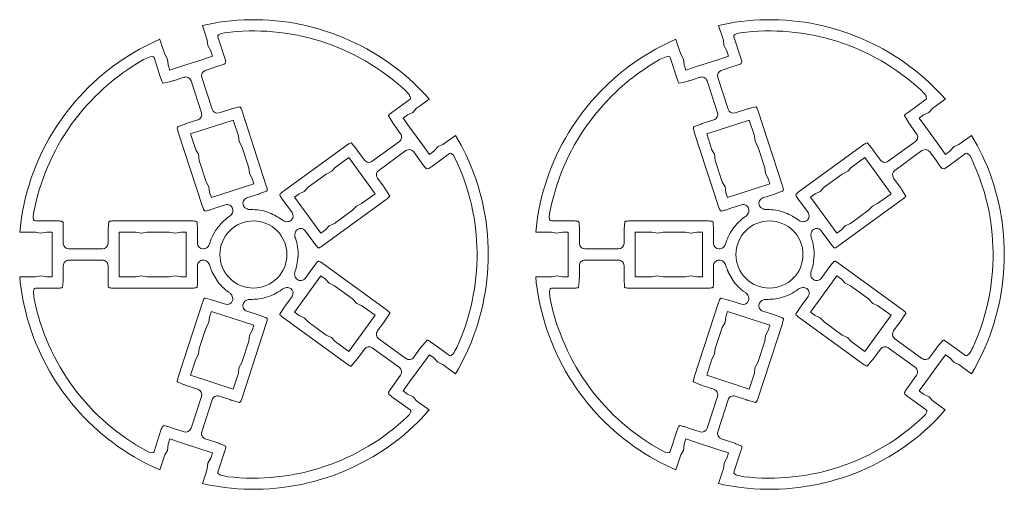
# Model space of a CAD drawing. Header units: millimetres. Extents: x 111 to 659, y 345 to 953.
# Drawn here: x 111.2 to 198.9, y 391.1 to 433 of the extents above; entities that cross this region are included whole.
import ezdxf

# ---------------------------------------------------------------- set-up
doc = ezdxf.new("R2010")
doc.units = ezdxf.units.MM
doc.header["$MEASUREMENT"] = 0
doc.layers.get('0').update_dxf_attribs({"linetype": 'CONTINUOUS', "lineweight": 0})

msp = doc.modelspace()

# ---------------------------------------------------------------- linework, layer by layer
for p, q in [((128.516, 432.712), (127.464, 432.499)), ((128.923, 432.781), (128.516, 432.712)), ((128.516, 432.712), (128.923, 432.781)), ((128.923, 432.781), (128.516, 432.712)), ((129.443, 432.856), (128.923, 432.781)), ((174.516, 432.712), (173.464, 432.499)), ((174.923, 432.781), (174.516, 432.712)), ((174.516, 432.712), (174.923, 432.781)), ((174.923, 432.781), (174.516, 432.712)), ((175.443, 432.856), (174.923, 432.781)), ((127.464, 432.499), (127.893, 431.179)), ((129.116, 431.786), (129.417, 431.842)), ((173.464, 432.499), (173.893, 431.179)), ((175.116, 431.786), (175.417, 431.842)), ((123.211, 431.074), (121.856, 430.388)), ((123.667, 431.273), (123.211, 431.074)), ((123.963, 430.363), (123.67, 431.264)), ((127.893, 431.179), (127.938, 430.722)), ((129.458, 429.591), (128.842, 431.487)), ((128.886, 431.669), (129.125, 431.788)), ((169.211, 431.074), (167.856, 430.388)), ((169.667, 431.273), (169.211, 431.074)), ((169.963, 430.363), (169.67, 431.264)), ((173.893, 431.179), (173.938, 430.722)), ((175.458, 429.591), (174.842, 431.487)), ((174.886, 431.669), (175.125, 431.788)), ((124.099, 429.946), (123.963, 430.363)), ((127.938, 430.722), (128.201, 430.231)), ((128.201, 430.231), (128.355, 429.757)), ((170.099, 429.946), (169.963, 430.363)), ((173.938, 430.722), (174.201, 430.231)), ((174.201, 430.231), (174.355, 429.757)), ((123.042, 429.721), (122.804, 429.711)), ((123.15, 429.638), (123.766, 427.742)), ((124.347, 429.502), (124.099, 429.946)), ((124.407, 428.998), (124.347, 429.502)), ((127.406, 429.448), (125.51, 428.832)), ((128.355, 429.757), (127.406, 429.448)), ((129.546, 429.238), (129.475, 429.1)), ((169.042, 429.721), (168.804, 429.711)), ((169.15, 429.638), (169.766, 427.742)), ((170.347, 429.502), (170.099, 429.946)), ((170.407, 428.998), (170.347, 429.502)), ((173.406, 429.448), (171.51, 428.832)), ((174.355, 429.757), (173.406, 429.448)), ((175.546, 429.238), (175.475, 429.1)), ((124.561, 428.524), (124.407, 428.998)), ((125.51, 428.832), (124.561, 428.524)), ((127.714, 428.5), (128.661, 428.808)), ((128.661, 428.808), (129.136, 428.963)), ((170.561, 428.524), (170.407, 428.998)), ((171.51, 428.832), (170.561, 428.524)), ((173.714, 428.5), (174.661, 428.808)), ((174.661, 428.808), (175.136, 428.963)), ((123.96, 427.346), (124.517, 427.489)), ((124.87, 427.576), (125.818, 427.884)), ((126.446, 427.564), (127.37, 424.72)), ((128.318, 425.029), (127.394, 427.872)), ((169.96, 427.346), (170.517, 427.489)), ((170.87, 427.576), (171.818, 427.884)), ((172.446, 427.564), (173.37, 424.72)), ((174.318, 425.029), (173.394, 427.872)), ((147.353, 426.309), (146.281, 427.386)), ((193.353, 426.309), (192.281, 427.386)), ((145.968, 425.922), (144.355, 424.751)), ((146.013, 426.051), (145.93, 426.274)), ((146.908, 425.373), (147.674, 425.93)), ((147.683, 425.936), (147.353, 426.309)), ((191.968, 425.922), (190.355, 424.751)), ((192.013, 426.051), (191.93, 426.274)), ((192.908, 425.373), (193.674, 425.93)), ((193.683, 425.936), (193.353, 426.309)), ((129.893, 425.016), (128.946, 424.708)), ((130.804, 425.247), (130.163, 425.088)), ((133.155, 418.216), (130.999, 424.852)), ((146.209, 424.742), (146.554, 425.116)), ((146.554, 425.116), (146.908, 425.373)), ((175.893, 425.016), (174.946, 424.708)), ((176.804, 425.247), (176.163, 425.088)), ((179.155, 418.216), (176.999, 424.852)), ((192.209, 424.742), (192.554, 425.116)), ((192.554, 425.116), (192.908, 425.373)), ((127.05, 424.092), (126.102, 423.784)), ((126.409, 422.836), (130.203, 424.069)), ((130.203, 424.069), (130.665, 422.647)), ((144.039, 424.444), (144.346, 423.959)), ((145.344, 424.237), (145.747, 424.53)), ((145.931, 423.429), (145.344, 424.237)), ((145.747, 424.53), (146.209, 424.742)), ((173.05, 424.092), (172.102, 423.784)), ((172.409, 422.836), (176.203, 424.069)), ((176.203, 424.069), (176.665, 422.647)), ((190.039, 424.444), (190.346, 423.959)), ((191.344, 424.237), (191.747, 424.53)), ((191.931, 423.429), (191.344, 424.237)), ((191.747, 424.53), (192.209, 424.742)), ((125.231, 423.436), (125.219, 423.355)), ((125.289, 423.493), (125.912, 423.714)), ((129.727, 423.915), (129.727, 423.915)), ((144.538, 423.65), (145.124, 422.843)), ((147.102, 421.817), (145.931, 423.429)), ((171.231, 423.436), (171.219, 423.355)), ((171.289, 423.493), (171.912, 423.714)), ((175.727, 423.915), (175.727, 423.915)), ((190.538, 423.65), (191.124, 422.843)), ((193.102, 421.817), (191.931, 423.429)), ((125.307, 423.002), (127.463, 416.366)), ((126.871, 421.414), (126.409, 422.836)), ((130.665, 422.647), (130.725, 422.143)), ((150.021, 422.704), (148.898, 421.888)), ((150.55, 421.769), (150.021, 422.704)), ((171.307, 423.002), (173.463, 416.366)), ((172.871, 421.414), (172.409, 422.836)), ((176.665, 422.647), (176.725, 422.143)), ((196.021, 422.704), (194.898, 421.888)), ((196.55, 421.769), (196.021, 422.704)), ((127.104, 421.018), (126.871, 421.414)), ((130.725, 422.143), (130.973, 421.699)), ((130.973, 421.699), (131.589, 419.803)), ((140.323, 421.821), (134.678, 417.72)), ((140.712, 422.027), (140.632, 422.014)), ((140.785, 421.989), (141.187, 421.466)), ((141.899, 420.5), (141.313, 421.306)), ((145.014, 422.147), (142.595, 420.39)), ((143.181, 419.583), (145.6, 421.341)), ((147.689, 421.009), (147.102, 421.817)), ((148.092, 421.302), (147.689, 421.009)), ((148.478, 421.704), (148.092, 421.302)), ((148.898, 421.888), (148.478, 421.704)), ((150.741, 421.404), (150.55, 421.769)), ((150.55, 421.769), (150.741, 421.404)), ((150.741, 421.404), (150.55, 421.769)), ((150.973, 420.932), (150.741, 421.404)), ((173.104, 421.018), (172.871, 421.414)), ((176.725, 422.143), (176.973, 421.699)), ((176.973, 421.699), (177.589, 419.803)), ((186.323, 421.821), (180.678, 417.72)), ((186.712, 422.027), (186.632, 422.014)), ((186.785, 421.989), (187.187, 421.466)), ((187.899, 420.5), (187.313, 421.306)), ((191.014, 422.147), (188.595, 420.39)), ((189.181, 419.583), (191.6, 421.341)), ((193.689, 421.009), (193.102, 421.817)), ((194.092, 421.302), (193.689, 421.009)), ((194.478, 421.704), (194.092, 421.302)), ((194.898, 421.888), (194.478, 421.704)), ((196.741, 421.404), (196.55, 421.769)), ((196.55, 421.769), (196.741, 421.404)), ((196.741, 421.404), (196.55, 421.769)), ((196.973, 420.932), (196.741, 421.404)), ((127.179, 420.466), (127.104, 421.018)), ((127.795, 418.57), (127.179, 420.466)), ((139.296, 419.843), (140.506, 420.722)), ((140.506, 420.722), (142.851, 417.494)), ((146.296, 421.231), (146.881, 420.425)), ((146.881, 420.425), (147.175, 420.021)), ((147.873, 419.909), (149.485, 421.08)), ((149.672, 421.095), (149.859, 420.905)), ((149.854, 420.913), (150, 420.643)), ((173.179, 420.466), (173.104, 421.018)), ((173.795, 418.57), (173.179, 420.466)), ((185.296, 419.843), (186.506, 420.722)), ((186.506, 420.722), (188.851, 417.494)), ((192.296, 421.231), (192.881, 420.425)), ((192.881, 420.425), (193.175, 420.021)), ((193.873, 419.909), (195.485, 421.08)), ((195.672, 421.095), (195.859, 420.905)), ((195.854, 420.913), (196, 420.643)), ((131.589, 419.803), (131.649, 419.299)), ((138.992, 419.499), (139.296, 419.843)), ((147.564, 419.716), (147.411, 419.741)), ((177.589, 419.803), (177.649, 419.299)), ((184.992, 419.499), (185.296, 419.843)), ((193.564, 419.716), (193.411, 419.741)), ((131.649, 419.299), (131.897, 418.855)), ((131.897, 418.855), (132.051, 418.381)), ((136.877, 418.085), (138.49, 419.257)), ((138.49, 419.257), (138.992, 419.499)), ((143.656, 418.082), (143.07, 418.887)), ((177.649, 419.299), (177.897, 418.855)), ((177.897, 418.855), (178.051, 418.381)), ((182.877, 418.085), (184.49, 419.257)), ((184.49, 419.257), (184.992, 419.499)), ((189.656, 418.082), (189.07, 418.887)), ((128.043, 418.127), (127.795, 418.57)), ((128.103, 417.622), (128.043, 418.127)), ((132.051, 418.381), (128.257, 417.149)), ((133.242, 417.863), (133.23, 417.782)), ((136.532, 417.712), (136.877, 418.085)), ((142.557, 417.899), (142.557, 417.899)), ((144.157, 417.286), (143.807, 417.847)), ((174.043, 418.127), (173.795, 418.57)), ((174.103, 417.622), (174.043, 418.127)), ((178.051, 418.381), (174.257, 417.149)), ((179.242, 417.863), (179.23, 417.782)), ((182.532, 417.712), (182.877, 418.085)), ((188.557, 417.899), (188.557, 417.899)), ((190.157, 417.286), (189.807, 417.847)), ((128.257, 417.149), (128.103, 417.622)), ((131.41, 417.125), (132.357, 417.433)), ((133.171, 417.724), (132.561, 417.508)), ((134.862, 416.62), (134.568, 417.024)), ((135.668, 417.207), (136.071, 417.499)), ((138.012, 413.979), (135.668, 417.207)), ((136.071, 417.499), (136.532, 417.712)), ((138.196, 412.878), (143.841, 416.979)), ((142.851, 417.494), (141.641, 416.615)), ((174.257, 417.149), (174.103, 417.622)), ((177.41, 417.125), (178.357, 417.433)), ((179.171, 417.724), (178.561, 417.508)), ((180.862, 416.62), (180.568, 417.024)), ((181.668, 417.207), (182.071, 417.499)), ((184.012, 413.979), (181.668, 417.207)), ((182.071, 417.499), (182.532, 417.712)), ((184.196, 412.878), (189.841, 416.979)), ((188.851, 417.494), (187.641, 416.615)), ((111.45, 416.064), (111.36, 415.547)), ((128.566, 416.201), (128.09, 416.046)), ((128.566, 416.201), (129.514, 416.509)), ((134.862, 416.62), (135.448, 415.813)), ((140.835, 416.03), (139.222, 414.858)), ((141.18, 416.402), (140.835, 416.03)), ((141.641, 416.615), (141.18, 416.402)), ((157.45, 416.064), (157.36, 415.547)), ((174.566, 416.201), (174.09, 416.046)), ((174.566, 416.201), (175.514, 416.509)), ((180.862, 416.62), (181.448, 415.813)), ((186.835, 416.03), (185.222, 414.858)), ((187.18, 416.402), (186.835, 416.03)), ((187.641, 416.615), (187.18, 416.402)), ((111.36, 415.547), (111.3, 415.139)), ((111.3, 415.139), (111.36, 415.547)), ((111.36, 415.547), (111.3, 415.139)), ((112.366, 415.423), (112.406, 415.727)), ((112.406, 415.168), (112.367, 415.432)), ((133.415, 415.796), (133.412, 415.805)), ((133.418, 415.792), (133.412, 415.8)), ((157.36, 415.547), (157.3, 415.139)), ((157.3, 415.139), (157.36, 415.547)), ((157.36, 415.547), (157.3, 415.139)), ((158.366, 415.423), (158.406, 415.727)), ((158.406, 415.168), (158.367, 415.432)), ((179.415, 415.796), (179.412, 415.805)), ((179.418, 415.792), (179.412, 415.8)), ((111.3, 415.139), (111.178, 414.072)), ((114.559, 415.07), (112.566, 415.07)), ((114.922, 415.045), (115.032, 414.935)), ((115.058, 414.07), (115.058, 414.57)), ((119.107, 415.008), (119.06, 414.348)), ((126.52, 415.07), (119.543, 415.07)), ((126.883, 415.045), (126.956, 415.008)), ((126.993, 414.935), (127.009, 414.287)), ((128.902, 414.57), (128.892, 414.57)), ((128.907, 414.572), (128.897, 414.569)), ((132.002, 415.068), (132.002, 415.068)), ((138.416, 414.272), (138.012, 413.979)), ((138.761, 414.645), (138.416, 414.272)), ((139.222, 414.858), (138.761, 414.645)), ((157.3, 415.139), (157.178, 414.072)), ((160.559, 415.07), (158.566, 415.07)), ((160.922, 415.045), (161.032, 414.935)), ((161.058, 414.07), (161.058, 414.57)), ((165.107, 415.008), (165.06, 414.348)), ((172.52, 415.07), (165.543, 415.07)), ((172.883, 415.045), (172.956, 415.008)), ((172.993, 414.935), (173.009, 414.287)), ((174.902, 414.57), (174.892, 414.57)), ((174.907, 414.572), (174.897, 414.569)), ((178.002, 415.068), (178.002, 415.068)), ((184.416, 414.272), (184.012, 413.979)), ((184.761, 414.645), (184.416, 414.272)), ((185.222, 414.858), (184.761, 414.645)), ((111.178, 414.072), (112.566, 414.072)), ((112.566, 414.072), (113.014, 413.973)), ((113.014, 413.973), (113.563, 414.072)), ((113.563, 414.072), (114.061, 414.072)), ((114.061, 414.072), (114.061, 413.074)), ((115.058, 413.074), (115.058, 414.07)), ((119.045, 414.07), (119.045, 413.074)), ((120.041, 414.072), (121.537, 414.072)), ((120.041, 410.082), (120.041, 414.072)), ((120.041, 413.572), (120.041, 413.572)), ((121.537, 414.072), (122.035, 413.973)), ((122.035, 413.973), (122.533, 414.072)), ((122.533, 414.072), (124.527, 414.072)), ((124.527, 414.072), (125.025, 413.973)), ((125.025, 413.973), (125.524, 414.072)), ((125.524, 414.072), (126.022, 414.072)), ((126.022, 414.072), (126.022, 410.082)), ((127.019, 413.074), (127.019, 414.07)), ((136.619, 414.2), (137.205, 413.395)), ((157.178, 414.072), (158.566, 414.072)), ((158.566, 414.072), (159.014, 413.973)), ((159.014, 413.973), (159.563, 414.072)), ((159.563, 414.072), (160.061, 414.072)), ((160.061, 414.072), (160.061, 413.074)), ((161.058, 413.074), (161.058, 414.07)), ((165.045, 414.07), (165.045, 413.074)), ((166.041, 414.072), (167.537, 414.072)), ((166.041, 410.082), (166.041, 414.072)), ((166.041, 413.572), (166.041, 413.572)), ((167.537, 414.072), (168.035, 413.973)), ((168.035, 413.973), (168.533, 414.072)), ((168.533, 414.072), (170.527, 414.072)), ((170.527, 414.072), (171.025, 413.973)), ((171.025, 413.973), (171.524, 414.072)), ((171.524, 414.072), (172.022, 414.072)), ((172.022, 414.072), (172.022, 410.082)), ((173.019, 413.074), (173.019, 414.07)), ((182.619, 414.2), (183.205, 413.395)), ((114.061, 413.074), (114.061, 411.081)), ((118.546, 412.576), (115.556, 412.576)), ((137.734, 412.71), (137.34, 413.224)), ((137.887, 412.686), (137.807, 412.672)), ((160.061, 413.074), (160.061, 411.081)), ((164.546, 412.576), (161.556, 412.576)), ((183.734, 412.71), (183.34, 413.224)), ((183.887, 412.686), (183.807, 412.672)), ((135.972, 411.879), (135.978, 411.887)), ((135.975, 411.883), (135.983, 411.888)), ((181.972, 411.879), (181.978, 411.887)), ((181.975, 411.883), (181.983, 411.888)), ((114.061, 411.081), (114.061, 410.082)), ((115.058, 410.084), (115.058, 411.081)), ((115.556, 411.579), (118.546, 411.579)), ((119.045, 411.081), (119.045, 410.084)), ((127.019, 410.084), (127.019, 411.081)), ((137.206, 410.761), (136.62, 409.955)), ((137.206, 410.761), (137.499, 411.166)), ((143.84, 407.175), (138.196, 411.276)), ((160.061, 411.081), (160.061, 410.082)), ((161.058, 410.084), (161.058, 411.081)), ((161.556, 411.579), (164.546, 411.579)), ((165.045, 411.081), (165.045, 410.084)), ((173.019, 410.084), (173.019, 411.081)), ((183.206, 410.761), (182.62, 409.955)), ((183.206, 410.761), (183.499, 411.166)), ((189.84, 407.175), (184.196, 411.276)), ((111.17, 410.082), (111.218, 409.587)), ((112.127, 410.082), (111.18, 410.082)), ((112.566, 410.082), (112.127, 410.082)), ((113.064, 410.182), (112.566, 410.082)), ((113.563, 410.082), (113.064, 410.182)), ((114.061, 410.082), (113.563, 410.082)), ((119.071, 409.221), (119.053, 409.881)), ((121.537, 410.082), (120.041, 410.082)), ((121.985, 410.182), (121.537, 410.082)), ((122.533, 410.082), (121.985, 410.182)), ((124.527, 410.082), (122.533, 410.082)), ((125.025, 410.182), (124.527, 410.082)), ((125.524, 410.082), (125.025, 410.182)), ((126.022, 410.082), (125.524, 410.082)), ((127.019, 410.084), (127.019, 409.584)), ((128.673, 409.9), (128.67, 409.89)), ((128.673, 409.905), (128.673, 409.895)), ((135.668, 406.949), (138.013, 410.176)), ((138.013, 410.176), (138.416, 409.883)), ((138.416, 409.883), (138.761, 409.51)), ((157.17, 410.082), (157.218, 409.587)), ((158.127, 410.082), (157.18, 410.082)), ((158.566, 410.082), (158.127, 410.082)), ((159.064, 410.182), (158.566, 410.082)), ((159.563, 410.082), (159.064, 410.182)), ((160.061, 410.082), (159.563, 410.082)), ((165.071, 409.221), (165.053, 409.881)), ((167.537, 410.082), (166.041, 410.082)), ((167.985, 410.182), (167.537, 410.082)), ((168.533, 410.082), (167.985, 410.182)), ((170.527, 410.082), (168.533, 410.082)), ((171.025, 410.182), (170.527, 410.082)), ((171.524, 410.082), (171.025, 410.182)), ((172.022, 410.082), (171.524, 410.082)), ((173.019, 410.084), (173.019, 409.584)), ((174.673, 409.9), (174.67, 409.89)), ((174.673, 409.905), (174.673, 409.895)), ((181.668, 406.949), (184.013, 410.176)), ((184.013, 410.176), (184.416, 409.883)), ((184.416, 409.883), (184.761, 409.51)), ((111.218, 409.587), (111.452, 408.086)), ((112.454, 409.008), (112.389, 408.779)), ((112.566, 409.086), (114.559, 409.086)), ((114.995, 409.148), (115.032, 409.721)), ((119.107, 409.148), (119.18, 409.111)), ((119.543, 409.086), (126.52, 409.086)), ((138.761, 409.51), (139.222, 409.298)), ((139.222, 409.298), (140.835, 408.126)), ((157.218, 409.587), (157.452, 408.086)), ((158.454, 409.008), (158.389, 408.779)), ((158.566, 409.086), (160.559, 409.086)), ((160.995, 409.148), (161.032, 409.721)), ((165.107, 409.148), (165.18, 409.111)), ((165.543, 409.086), (172.52, 409.086)), ((184.761, 409.51), (185.222, 409.298)), ((185.222, 409.298), (186.835, 408.126)), ((127.598, 408.126), (127.656, 408.184)), ((127.737, 408.196), (128.358, 408.012)), ((133.04, 408.24), (133.049, 408.237)), ((133.044, 408.239), (133.052, 408.233)), ((135.448, 408.342), (134.863, 407.536)), ((140.835, 408.126), (141.22, 407.723)), ((173.598, 408.126), (173.656, 408.184)), ((173.737, 408.196), (174.358, 408.012)), ((179.04, 408.24), (179.049, 408.237)), ((179.044, 408.239), (179.052, 408.233)), ((181.448, 408.342), (180.863, 407.536)), ((186.835, 408.126), (187.22, 407.723)), ((127.461, 407.789), (125.305, 401.153)), ((129.514, 407.646), (128.567, 407.954)), ((134.375, 406.822), (134.742, 407.355)), ((141.22, 407.723), (141.641, 407.54)), ((141.641, 407.54), (142.851, 406.661)), ((173.461, 407.789), (171.305, 401.153)), ((175.514, 407.646), (174.567, 407.954)), ((180.375, 406.822), (180.742, 407.355)), ((187.22, 407.723), (187.641, 407.54)), ((187.641, 407.54), (188.851, 406.661)), ((128.043, 406.028), (128.103, 406.532)), ((128.103, 406.532), (128.257, 407.006)), ((128.257, 407.006), (132.051, 405.773)), ((132.358, 406.722), (131.41, 407.03)), ((132.358, 406.722), (132.834, 406.567)), ((134.399, 406.668), (134.362, 406.741)), ((134.678, 406.434), (140.322, 402.333)), ((136.071, 406.656), (135.668, 406.949)), ((136.532, 406.443), (136.071, 406.656)), ((136.877, 406.07), (136.532, 406.443)), ((142.851, 406.661), (140.506, 403.434)), ((144.143, 406.788), (143.769, 406.243)), ((144.156, 406.868), (144.119, 406.941)), ((174.043, 406.028), (174.103, 406.532)), ((174.103, 406.532), (174.257, 407.006)), ((174.257, 407.006), (178.051, 405.773)), ((178.358, 406.722), (177.41, 407.03)), ((178.358, 406.722), (178.834, 406.567)), ((180.399, 406.668), (180.362, 406.741)), ((180.678, 406.434), (186.322, 402.333)), ((182.071, 406.656), (181.668, 406.949)), ((182.532, 406.443), (182.071, 406.656)), ((182.877, 406.07), (182.532, 406.443)), ((188.851, 406.661), (186.506, 403.434)), ((190.143, 406.788), (189.769, 406.243)), ((190.156, 406.868), (190.119, 406.941)), ((127.179, 403.688), (127.795, 405.584)), ((127.795, 405.584), (128.043, 406.028)), ((130.997, 399.304), (133.153, 405.939)), ((132.051, 405.773), (131.897, 405.3)), ((138.49, 404.898), (136.877, 406.07)), ((143.07, 405.268), (143.656, 406.074)), ((173.179, 403.688), (173.795, 405.584)), ((173.795, 405.584), (174.043, 406.028)), ((176.997, 399.304), (179.153, 405.939)), ((178.051, 405.773), (177.897, 405.3)), ((184.49, 404.898), (182.877, 406.07)), ((189.07, 405.268), (189.656, 406.074)), ((131.649, 404.856), (131.589, 404.352)), ((131.897, 405.3), (131.649, 404.856)), ((138.951, 404.685), (138.49, 404.898)), ((139.296, 404.313), (138.951, 404.685)), ((177.649, 404.856), (177.589, 404.352)), ((177.897, 405.3), (177.649, 404.856)), ((184.951, 404.685), (184.49, 404.898)), ((185.296, 404.313), (184.951, 404.685)), ((131.589, 404.352), (130.973, 402.456)), ((140.506, 403.434), (139.296, 404.313)), ((140.8, 403.838), (140.8, 403.838)), ((142.595, 403.765), (145.014, 402.007)), ((145.6, 402.814), (143.181, 404.572)), ((147.483, 404.451), (147.116, 404.009)), ((149.485, 403.074), (147.872, 404.245)), ((177.589, 404.352), (176.973, 402.456)), ((186.506, 403.434), (185.296, 404.313)), ((186.8, 403.838), (186.8, 403.838)), ((188.595, 403.765), (191.014, 402.007)), ((191.6, 402.814), (189.181, 404.572)), ((193.483, 404.451), (193.116, 404.009)), ((195.485, 403.074), (193.872, 404.245)), ((126.871, 402.741), (127.119, 403.184)), ((127.119, 403.184), (127.179, 403.688)), ((141.314, 402.85), (141.899, 403.655)), ((146.882, 403.731), (146.296, 402.924)), ((147.102, 402.338), (147.689, 403.146)), ((147.689, 403.146), (148.092, 402.853)), ((149.621, 403.07), (149.808, 403.218)), ((150.28, 401.876), (150.973, 403.228)), ((172.871, 402.741), (173.119, 403.184)), ((173.119, 403.184), (173.179, 403.688)), ((187.314, 402.85), (187.899, 403.655)), ((192.882, 403.731), (192.296, 402.924)), ((193.102, 402.338), (193.689, 403.146)), ((193.689, 403.146), (194.092, 402.853)), ((195.621, 403.07), (195.808, 403.218)), ((196.28, 401.876), (196.973, 403.228)), ((126.409, 401.318), (126.871, 402.741)), ((130.973, 402.456), (130.709, 401.965)), ((140.712, 402.127), (141.138, 402.633)), ((145.931, 400.726), (147.102, 402.338)), ((148.092, 402.853), (148.437, 402.48)), ((148.437, 402.48), (148.899, 402.267)), ((148.899, 402.267), (149.254, 402.009)), ((149.254, 402.009), (150.02, 401.453)), ((172.409, 401.318), (172.871, 402.741)), ((176.973, 402.456), (176.709, 401.965)), ((186.712, 402.127), (187.138, 402.633)), ((191.931, 400.726), (193.102, 402.338)), ((194.092, 402.853), (194.437, 402.48)), ((194.437, 402.48), (194.899, 402.267)), ((194.899, 402.267), (195.254, 402.009)), ((195.254, 402.009), (196.02, 401.453)), ((130.203, 400.086), (126.409, 401.318)), ((126.885, 401.164), (126.885, 401.164)), ((130.665, 401.508), (130.203, 400.086)), ((130.709, 401.965), (130.665, 401.508)), ((145.125, 401.312), (144.539, 400.506)), ((150.028, 401.447), (150.28, 401.876)), ((176.203, 400.086), (172.409, 401.318)), ((172.885, 401.164), (172.885, 401.164)), ((176.665, 401.508), (176.203, 400.086)), ((176.709, 401.965), (176.665, 401.508)), ((191.125, 401.312), (190.539, 400.506)), ((196.028, 401.447), (196.28, 401.876)), ((125.23, 400.719), (125.843, 400.471)), ((126.103, 400.37), (127.05, 400.062)), ((144.539, 400.506), (144.245, 400.101)), ((145.344, 399.918), (145.931, 400.726)), ((171.23, 400.719), (171.843, 400.471)), ((172.103, 400.37), (173.05, 400.062)), ((190.539, 400.506), (190.245, 400.101)), ((191.344, 399.918), (191.931, 400.726)), ((127.37, 399.434), (126.446, 396.591)), ((128.946, 399.446), (129.894, 399.138)), ((144.076, 399.638), (144.052, 399.791)), ((144.354, 399.403), (145.967, 398.232)), ((145.748, 399.626), (145.344, 399.918)), ((146.249, 399.383), (145.748, 399.626)), ((146.554, 399.04), (146.249, 399.383)), ((173.37, 399.434), (172.446, 396.591)), ((174.946, 399.446), (175.894, 399.138)), ((190.076, 399.638), (190.052, 399.791)), ((190.354, 399.403), (191.967, 398.232)), ((191.748, 399.626), (191.344, 399.918)), ((192.249, 399.383), (191.748, 399.626)), ((192.554, 399.04), (192.249, 399.383)), ((127.394, 396.283), (128.318, 399.126)), ((130.723, 398.896), (130.089, 399.083)), ((130.804, 398.908), (130.861, 398.966)), ((147.677, 398.224), (146.554, 399.04)), ((173.394, 396.283), (174.318, 399.126)), ((176.723, 398.896), (176.089, 399.083)), ((176.804, 398.908), (176.861, 398.966)), ((193.677, 398.224), (192.554, 399.04)), ((145.922, 397.829), (145.71, 397.607)), ((146.039, 398.059), (145.915, 397.822)), ((146.951, 397.433), (147.677, 398.224)), ((191.922, 397.829), (191.71, 397.607)), ((192.039, 398.059), (191.915, 397.822)), ((192.951, 397.433), (193.677, 398.224)), ((123.902, 396.751), (124.041, 396.821)), ((124.871, 396.578), (124.396, 396.733)), ((146.286, 396.772), (146.663, 397.138)), ((146.663, 397.138), (146.951, 397.433)), ((146.951, 397.433), (146.663, 397.138)), ((146.663, 397.138), (146.951, 397.433)), ((169.902, 396.751), (170.041, 396.821)), ((170.871, 396.578), (170.396, 396.733)), ((192.286, 396.772), (192.663, 397.138)), ((192.663, 397.138), (192.951, 397.433)), ((192.951, 397.433), (192.663, 397.138)), ((192.663, 397.138), (192.951, 397.433)), ((123.765, 396.413), (123.149, 394.518)), ((125.818, 396.27), (124.871, 396.578)), ((169.765, 396.413), (169.149, 394.518)), ((171.818, 396.27), (170.871, 396.578)), ((124.331, 394.605), (124.407, 395.157)), ((124.407, 395.157), (124.561, 395.631)), ((124.561, 395.631), (125.51, 395.323)), ((125.51, 395.323), (127.406, 394.707)), ((128.662, 395.346), (127.714, 395.654)), ((129.533, 394.998), (128.999, 395.21)), ((170.331, 394.605), (170.407, 395.157)), ((170.407, 395.157), (170.561, 395.631)), ((170.561, 395.631), (171.51, 395.323)), ((171.51, 395.323), (173.406, 394.707)), ((174.662, 395.346), (173.714, 395.654)), ((175.533, 394.998), (174.999, 395.21)), ((122.752, 394.436), (122.476, 394.569)), ((123.007, 394.396), (122.744, 394.44)), ((123.67, 392.889), (124.099, 394.209)), ((124.099, 394.209), (124.331, 394.605)), ((127.406, 394.707), (128.355, 394.398)), ((128.355, 394.398), (128.201, 393.924)), ((128.841, 392.668), (129.457, 394.564)), ((168.752, 394.436), (168.476, 394.569)), ((169.007, 394.396), (168.744, 394.44)), ((169.67, 392.889), (170.099, 394.209)), ((170.099, 394.209), (170.331, 394.605)), ((173.406, 394.707), (174.355, 394.398)), ((174.355, 394.398), (174.201, 393.924)), ((174.841, 392.668), (175.457, 394.564)), ((121.859, 393.763), (122.324, 393.517)), ((122.324, 393.517), (122.693, 393.335)), ((122.693, 393.335), (122.324, 393.517)), ((122.324, 393.517), (122.693, 393.335)), ((122.693, 393.335), (123.67, 392.889)), ((127.953, 393.481), (127.893, 392.976)), ((128.201, 393.924), (127.953, 393.481)), ((167.859, 393.763), (168.324, 393.517)), ((168.324, 393.517), (168.693, 393.335)), ((168.693, 393.335), (168.324, 393.517)), ((168.324, 393.517), (168.693, 393.335)), ((168.693, 393.335), (169.67, 392.889)), ((173.953, 393.481), (173.893, 392.976)), ((174.201, 393.924), (173.953, 393.481)), ((127.758, 392.559), (127.465, 391.658)), ((127.893, 392.976), (127.758, 392.559)), ((128.88, 392.537), (129.078, 392.405)), ((173.758, 392.559), (173.465, 391.658)), ((173.893, 392.976), (173.758, 392.559)), ((174.88, 392.537), (175.078, 392.405)), ((127.462, 391.649), (127.948, 391.541)), ((127.948, 391.541), (129.448, 391.3)), ((173.462, 391.649), (173.948, 391.541)), ((173.948, 391.541), (175.448, 391.3))]:
    msp.add_line(p, q)
for centre, radius, start, end in [((132.018, 412.229), 20.787, 72.00265, 97.11773), ((178.018, 412.229), 20.787, 72.00265, 97.11773), ((132.022, 412.189), 19.825, 72.4499, 97.55026), ((131.936, 411.976), 21.053, 47.04945, 72.00261), ((178.022, 412.189), 19.825, 72.4499, 97.55026), ((177.936, 411.976), 21.053, 47.04945, 72.00261), ((129.013, 431.543), 0.179, 135.0923, 197.99991), ((131.955, 411.977), 20.047, 47.491, 72.44983), ((175.013, 431.543), 0.179, 135.0923, 197.99991), ((177.955, 411.977), 20.047, 47.491, 72.44983), ((132.078, 411.983), 21.053, 119.04945, 144.00261), ((178.078, 411.983), 21.053, 119.04945, 144.00261), ((132.083, 412.002), 20.047, 119.491, 144.44983), ((130.278, 411.959), 19.262, 112.8335, 114.74783), ((124.227, 426.33), 3.669, 112.7701, 112.82136), ((123.036, 429.601), 0.12, 18.00007, 87.16449), ((127.027, 428.802), 2.556, 9.83381, 18.00005), ((178.083, 412.002), 20.047, 119.491, 144.44983), ((176.278, 411.959), 19.262, 112.8335, 114.74783), ((170.227, 426.33), 3.669, 112.7701, 112.82136), ((169.036, 429.601), 0.12, 18.00007, 87.16449), ((173.027, 428.802), 2.556, 9.83381, 18.00005), ((127.868, 428.027), 0.498, 108.03243, 198.03232), ((128.335, 431.427), 2.591, 288.00001, 296.09414), ((173.868, 428.027), 0.498, 108.03243, 198.03232), ((174.335, 431.427), 2.591, 288.00001, 296.09414), ((126.21, 428.536), 2.569, 198.00002, 206.12551), ((124.495, 427.616), 0.129, 275.08363, 279.86569), ((124.077, 430.016), 2.565, 279.86536, 288), ((125.972, 427.41), 0.498, 17.99996, 108.00004), ((172.21, 428.536), 2.569, 198.00002, 206.12551), ((170.495, 427.616), 0.129, 275.08363, 279.86569), ((170.077, 430.016), 2.565, 279.86536, 288), ((171.972, 427.41), 0.498, 17.99996, 108.00004), ((124.019, 427.461), 0.129, 206.12551, 242.98387), ((131.356, 413.681), 19.262, 40.8335, 42.74783), ((170.019, 427.461), 0.129, 206.12551, 242.98387), ((177.356, 413.681), 19.262, 40.8335, 42.74783), ((143.154, 423.876), 3.669, 40.7701, 40.82136), ((145.897, 426.019), 0.12, 306.00007, 15.16449), ((189.154, 423.876), 3.669, 40.7701, 40.82136), ((191.897, 426.019), 0.12, 306.00007, 15.16449), ((128.792, 425.182), 0.498, 197.96774, 287.96763), ((130.694, 422.55), 2.593, 100.90789, 108), ((130.746, 425.132), 0.129, 26.17103, 63.14528), ((128.57, 424.063), 2.553, 17.99991, 26.17072), ((174.792, 425.182), 0.498, 197.96774, 287.96763), ((176.694, 422.55), 2.593, 100.90789, 108), ((176.746, 425.132), 0.129, 26.17103, 63.14528), ((174.57, 424.063), 2.553, 17.99991, 26.17072), ((131.863, 412.14), 20.787, 144.00265, 169.11773), ((126.896, 424.566), 0.498, 287.9999, 17.99999), ((144.166, 424.424), 0.129, 134.12551, 170.98387), ((145.865, 422.672), 2.569, 126.00002, 134.12551), ((144.46, 424.019), 0.129, 203.08363, 207.86569), ((146.613, 425.158), 2.565, 207.86536, 216), ((177.863, 412.14), 20.787, 144.00265, 169.11773), ((172.896, 424.566), 0.498, 287.9999, 17.99999), ((190.166, 424.424), 0.129, 134.12551, 170.98387), ((191.865, 422.672), 2.569, 126.00002, 134.12551), ((190.46, 424.019), 0.129, 203.08363, 207.86569), ((192.613, 425.158), 2.565, 207.86536, 216), ((131.903, 412.131), 19.825, 144.4499, 169.55026), ((127.747, 423.795), 2.566, 189.86981, 197.99988), ((125.346, 423.377), 0.129, 116.12944, 152.99941), ((126.895, 421.343), 2.566, 108.00013, 112.75801), ((177.903, 412.131), 19.825, 144.4499, 169.55026), ((173.747, 423.795), 2.566, 189.86981, 197.99988), ((171.346, 423.377), 0.129, 116.12944, 152.99941), ((172.895, 421.343), 2.566, 108.00013, 112.75801), ((144.721, 422.55), 0.498, 305.99996, 36.00004), ((190.721, 422.55), 0.498, 305.99996, 36.00004), ((141.831, 419.745), 2.566, 117.86981, 125.99988), ((140.692, 421.9), 0.129, 44.12944, 80.99941), ((139.236, 419.798), 2.566, 36.00013, 40.75801), ((145.893, 420.938), 0.498, 36.03243, 126.03232), ((187.831, 419.745), 2.566, 117.86981, 125.99988), ((186.692, 421.9), 0.129, 44.12944, 80.99941), ((185.236, 419.798), 2.566, 36.00013, 40.75801), ((191.893, 420.938), 0.498, 36.03243, 126.03232), ((142.302, 420.793), 0.498, 215.9999, 305.99999), ((149.591, 420.935), 0.179, 63.0923, 125.99991), ((132.114, 412.093), 19.825, 0.4499, 25.55026), ((132.151, 412.109), 20.787, 0.00265, 25.11773), ((188.302, 420.793), 0.498, 215.9999, 305.99999), ((195.591, 420.935), 0.179, 63.0923, 125.99991), ((178.114, 412.093), 19.825, 0.4499, 25.55026), ((178.151, 412.109), 20.787, 0.00265, 25.11773), ((143.474, 419.18), 0.498, 125.96774, 215.96763), ((149.272, 421.544), 2.591, 216.00001, 224.09414), ((146.37, 421.977), 2.556, 297.83381, 306.00005), ((189.474, 419.18), 0.498, 125.96774, 215.96763), ((195.272, 421.544), 2.591, 216.00001, 224.09414), ((192.37, 421.977), 2.556, 297.83381, 306.00005), ((130.724, 417.426), 2.556, 9.83381, 18.00005), ((133.114, 417.841), 0.13, 296.09365, 332.8705), ((141.558, 416.558), 2.593, 28.90789, 36), ((176.724, 417.426), 2.556, 9.83381, 18.00005), ((179.114, 417.841), 0.13, 296.09365, 332.8705), ((187.558, 416.558), 2.593, 28.90789, 36), ((131.564, 416.651), 0.498, 108.03243, 198.03232), ((131.556, 419.897), 2.591, 288.00001, 293.52236), ((134.489, 417.393), 0.129, 170.98411, 207.86569), ((134.49, 417.393), 0.129, 134.12551, 170.98387), ((136.643, 418.532), 2.565, 207.86536, 216), ((136.189, 415.641), 2.569, 126.00002, 134.12551), ((142.34, 419.045), 2.553, 305.99991, 314.17072), ((144.029, 417.306), 0.129, 314.17103, 351.14528), ((177.564, 416.651), 0.498, 108.03243, 198.03232), ((177.556, 419.897), 2.591, 288.00001, 293.52236), ((180.489, 417.393), 0.129, 170.98411, 207.86569), ((180.49, 417.393), 0.129, 134.12551, 170.98387), ((182.643, 418.532), 2.565, 207.86536, 216), ((182.189, 415.641), 2.569, 126.00002, 134.12551), ((188.34, 419.045), 2.553, 305.99991, 314.17072), ((190.029, 417.306), 0.129, 314.17103, 351.14528), ((129.906, 417.16), 2.569, 198.00002, 206.12551), ((127.715, 416.086), 0.129, 206.12551, 242.98387), ((127.298, 418.486), 2.565, 279.86536, 288), ((129.668, 416.035), 0.498, 17.99996, 108.00004), ((129.588, 416.009), 0.582, 338.64838, 17.99992), ((131.611, 416.666), 0.547, 197.99992, 239.02223), ((131.745, 416.89), 0.808, 239.02229, 272.54061), ((131.941, 412.357), 3.728, 80.3631, 92.46348), ((131.789, 411.459), 4.639, 69.51976, 80.36302), ((175.906, 417.16), 2.569, 198.00002, 206.12551), ((173.715, 416.086), 0.129, 206.12551, 242.98387), ((173.298, 418.486), 2.565, 279.86536, 288), ((175.668, 416.035), 0.498, 17.99996, 108.00004), ((175.588, 416.009), 0.582, 338.64838, 17.99992), ((177.611, 416.666), 0.547, 197.99992, 239.02223), ((177.745, 416.89), 0.808, 239.02229, 272.54061), ((177.941, 412.357), 3.728, 80.3631, 92.46348), ((177.789, 411.459), 4.639, 69.51976, 80.36302), ((112.566, 415.25), 0.179, 207.0923, 269.99991), ((127.715, 416.086), 0.129, 242.98411, 279.86569), ((132.015, 412.249), 3.867, 123.94028, 132.99289), ((129.456, 416.061), 0.724, 303.50567, 338.64855), ((131.641, 411.167), 4.955, 60.9929, 68.9886), ((132.169, 412.118), 3.867, 51.94028, 60.99289), ((135.004, 415.73), 0.724, 231.50567, 266.64855), ((135.044, 415.52), 0.498, 305.99996, 36.00004), ((158.566, 415.25), 0.179, 207.0923, 269.99991), ((173.715, 416.086), 0.129, 242.98411, 279.86569), ((178.015, 412.249), 3.867, 123.94028, 132.99289), ((175.456, 416.061), 0.724, 303.50567, 338.64855), ((177.641, 411.167), 4.955, 60.9929, 68.9886), ((178.169, 412.118), 3.867, 51.94028, 60.99289), ((181.004, 415.73), 0.724, 231.50567, 266.64855), ((181.044, 415.52), 0.498, 305.99996, 36.00004), ((114.559, 412.514), 2.556, 81.83381, 90.00005), ((112.466, 414.57), 2.591, 0.00001, 8.09414), ((121.638, 414.07), 2.593, 172.90789, 180), ((119.199, 414.917), 0.129, 98.17103, 135.14528), ((119.543, 412.517), 2.553, 89.99991, 98.17072), ((126.52, 412.514), 2.556, 81.83381, 90.00005), ((126.864, 414.916), 0.13, 8.09365, 44.8705), ((124.427, 414.07), 2.591, 0.00001, 5.52236), ((132.524, 411.684), 4.639, 141.51976, 152.36302), ((132.757, 411.453), 4.955, 132.9929, 140.9886), ((132.003, 412.078), 2.991, 90.00803, 180.00812), ((132.002, 412.078), 2.991, 359.99187, 89.99196), ((134.995, 415.588), 0.582, 266.64838, 305.99992), ((136.245, 413.867), 0.547, 125.99992, 167.02223), ((136.217, 413.907), 0.498, 36.03243, 126.03232), ((160.559, 412.514), 2.556, 81.83381, 90.00005), ((158.466, 414.57), 2.591, 0.00001, 8.09414), ((167.638, 414.07), 2.593, 172.90789, 180), ((165.199, 414.917), 0.129, 98.17103, 135.14528), ((165.543, 412.517), 2.553, 89.99991, 98.17072), ((172.52, 412.514), 2.556, 81.83381, 90.00005), ((172.864, 414.916), 0.13, 8.09365, 44.8705), ((170.427, 414.07), 2.591, 0.00001, 5.52236), ((178.524, 411.684), 4.639, 141.51976, 152.36302), ((178.757, 411.453), 4.955, 132.9929, 140.9886), ((178.003, 412.078), 2.991, 90.00803, 180.00812), ((178.002, 412.078), 2.991, 359.99187, 89.99196), ((180.995, 415.588), 0.582, 266.64838, 305.99992), ((182.245, 413.867), 0.547, 125.99992, 167.02223), ((182.217, 413.907), 0.498, 36.03243, 126.03232), ((131.717, 412.106), 3.728, 152.3631, 164.46348), ((136.5, 413.809), 0.808, 167.02229, 200.54061), ((132.25, 412.222), 3.728, 8.3631, 20.46348), ((139.301, 414.918), 2.591, 216.00001, 221.52236), ((177.717, 412.106), 3.728, 152.3631, 164.46348), ((182.5, 413.809), 0.808, 167.02229, 200.54061), ((178.25, 412.222), 3.728, 8.3631, 20.46348), ((185.301, 414.918), 2.591, 216.00001, 221.52236), ((115.556, 413.074), 0.498, 180.03243, 270.03232), ((118.547, 413.074), 0.498, 269.96774, 359.96763), ((127.517, 413.074), 0.498, 180.03243, 270.03232), ((127.517, 413.124), 0.547, 269.99992, 311.02223), ((127.346, 413.32), 0.808, 311.02229, 344.54061), ((131.348, 412.089), 4.639, 357.51976, 8.36302), ((137.827, 412.801), 0.13, 224.09365, 260.8705), ((136.694, 414.946), 2.556, 297.83381, 306.00005), ((161.556, 413.074), 0.498, 180.03243, 270.03232), ((164.547, 413.074), 0.498, 269.96774, 359.96763), ((173.517, 413.074), 0.498, 180.03243, 270.03232), ((173.517, 413.124), 0.547, 269.99992, 311.02223), ((173.346, 413.32), 0.808, 311.02229, 344.54061), ((177.348, 412.089), 4.639, 357.51976, 8.36302), ((183.827, 412.801), 0.13, 224.09365, 260.8705), ((182.694, 414.946), 2.556, 297.83381, 306.00005), ((132.002, 412.077), 2.99, 180.00266, 270.00274), ((132.002, 412.077), 2.99, 269.99726, 359.99735), ((131.024, 412.139), 4.955, 348.9929, 356.9886), ((131.892, 412.091), 20.047, 335.491, 0.44983), ((131.885, 412.109), 21.053, 335.04945, 0.00261), ((178.002, 412.077), 2.99, 180.00266, 270.00274), ((178.002, 412.077), 2.99, 269.99726, 359.99735), ((177.024, 412.139), 4.955, 348.9929, 356.9886), ((177.892, 412.091), 20.047, 335.491, 0.44983), ((177.885, 412.109), 21.053, 335.04945, 0.00261), ((115.556, 411.081), 0.498, 89.99996, 180.00004), ((118.546, 411.081), 0.498, 359.9999, 89.99999), ((127.517, 411.081), 0.498, 89.99996, 180.00004), ((127.517, 410.997), 0.582, 50.64838, 89.99992), ((127.427, 410.887), 0.724, 15.50567, 50.64855), ((131.843, 412.143), 3.867, 195.94028, 204.99289), ((132.092, 411.931), 3.867, 339.94028, 348.99289), ((139.575, 409.658), 2.565, 135.86536, 144), ((137.826, 411.354), 0.129, 98.98411, 135.86569), ((137.826, 411.354), 0.129, 62.12551, 98.98387), ((136.685, 409.197), 2.569, 54.00002, 62.12551), ((161.556, 411.081), 0.498, 89.99996, 180.00004), ((164.546, 411.081), 0.498, 359.9999, 89.99999), ((173.517, 411.081), 0.498, 89.99996, 180.00004), ((173.517, 410.997), 0.582, 50.64838, 89.99992), ((173.427, 410.887), 0.724, 15.50567, 50.64855), ((177.843, 412.143), 3.867, 195.94028, 204.99289), ((178.092, 411.931), 3.867, 339.94028, 348.99289), ((185.575, 409.658), 2.565, 135.86536, 144), ((183.826, 411.354), 0.129, 98.98411, 135.86569), ((183.826, 411.354), 0.129, 62.12551, 98.98387), ((182.685, 409.197), 2.569, 54.00002, 62.12551), ((112.493, 410.084), 2.565, 351.86536, 0), ((121.611, 410.084), 2.566, 180.00013, 184.75801), ((132.829, 412.602), 4.955, 204.9929, 212.9886), ((132.538, 412.452), 4.639, 213.51976, 224.36302), ((136.403, 410.351), 0.724, 159.50567, 194.64855), ((136.266, 410.316), 0.582, 194.64838, 233.99992), ((136.216, 410.248), 0.498, 233.99996, 324.00004), ((158.493, 410.084), 2.565, 351.86536, 0), ((167.611, 410.084), 2.566, 180.00013, 184.75801), ((178.829, 412.602), 4.955, 204.9929, 212.9886), ((178.538, 412.452), 4.639, 213.51976, 224.36302), ((182.403, 410.351), 0.724, 159.50567, 194.64855), ((182.266, 410.316), 0.582, 194.64838, 233.99992), ((182.216, 410.248), 0.498, 233.99996, 324.00004), ((112.566, 408.965), 0.12, 90.00007, 159.16449), ((114.559, 411.655), 2.569, 270.00002, 278.12551), ((114.904, 409.239), 0.129, 278.12551, 314.98387), ((114.904, 409.739), 0.129, 347.08363, 351.86569), ((119.198, 409.239), 0.129, 188.12944, 224.99941), ((119.543, 411.652), 2.566, 261.86981, 269.99988), ((126.52, 411.655), 2.569, 270.00002, 278.12551), ((126.865, 409.239), 0.129, 278.12551, 314.98387), ((126.865, 409.239), 0.129, 314.98411, 351.86569), ((124.454, 409.584), 2.565, 351.86536, 0), ((131.887, 411.815), 3.728, 224.3631, 236.46348), ((135.038, 408.335), 0.808, 95.02229, 128.54061), ((135.016, 408.595), 0.547, 53.99992, 95.02223), ((135.045, 408.635), 0.498, 324.03243, 54.03232), ((158.566, 408.965), 0.12, 90.00007, 159.16449), ((160.559, 411.655), 2.569, 270.00002, 278.12551), ((160.904, 409.239), 0.129, 278.12551, 314.98387), ((160.904, 409.739), 0.129, 347.08363, 351.86569), ((165.198, 409.239), 0.129, 188.12944, 224.99941), ((165.543, 411.652), 2.566, 261.86981, 269.99988), ((172.52, 411.655), 2.569, 270.00002, 278.12551), ((172.865, 409.239), 0.129, 278.12551, 314.98387), ((172.865, 409.239), 0.129, 314.98411, 351.86569), ((170.454, 409.584), 2.565, 351.86536, 0), ((177.887, 411.815), 3.728, 224.3631, 236.46348), ((181.038, 408.335), 0.808, 95.02229, 128.54061), ((181.016, 408.595), 0.547, 53.99992, 95.02223), ((181.045, 408.635), 0.498, 324.03243, 54.03232), ((116.045, 409.087), 3.669, 184.7701, 184.82136), ((131.582, 410.401), 19.262, 184.8335, 186.74783), ((132.099, 412.131), 20.047, 191.491, 216.44983), ((129.892, 406.999), 2.556, 153.83381, 162.00005), ((127.714, 408.069), 0.13, 80.09365, 116.8705), ((129.381, 408.033), 0.808, 23.02229, 56.54061), ((129.621, 408.135), 0.547, 341.99992, 23.02223), ((131.759, 413.026), 4.955, 276.9929, 284.9886), ((131.811, 412.703), 4.639, 285.51976, 296.36302), ((132.216, 411.887), 3.728, 296.3631, 308.46348), ((162.045, 409.087), 3.669, 184.7701, 184.82136), ((177.582, 410.401), 19.262, 184.8335, 186.74783), ((178.099, 412.131), 20.047, 191.491, 216.44983), ((175.892, 406.999), 2.556, 153.83381, 162.00005), ((173.714, 408.069), 0.13, 80.09365, 116.8705), ((175.381, 408.033), 0.808, 23.02229, 56.54061), ((175.621, 408.135), 0.547, 341.99992, 23.02223), ((177.759, 413.026), 4.955, 276.9929, 284.9886), ((177.811, 412.703), 4.639, 285.51976, 296.36302), ((178.216, 411.887), 3.728, 296.3631, 308.46348), ((132.115, 412.121), 21.053, 191.04945, 216.00261), ((127.766, 405.489), 2.591, 72.00001, 77.52236), ((129.668, 408.12), 0.498, 252.03243, 342.03232), ((131.564, 407.504), 0.498, 161.99996, 252.00004), ((131.644, 407.478), 0.582, 122.64838, 161.99992), ((131.72, 407.359), 0.724, 87.50567, 122.64855), ((131.891, 411.947), 3.867, 267.94028, 276.99289), ((136.959, 406.013), 2.591, 144.00001, 149.52236), ((178.115, 412.121), 21.053, 191.04945, 216.00261), ((173.766, 405.489), 2.591, 72.00001, 77.52236), ((175.668, 408.12), 0.498, 252.03243, 342.03232), ((177.564, 407.504), 0.498, 161.99996, 252.00004), ((177.644, 407.478), 0.582, 122.64838, 161.99992), ((177.72, 407.359), 0.724, 87.50567, 122.64855), ((177.891, 411.947), 3.867, 267.94028, 276.99289), ((182.959, 406.013), 2.591, 144.00001, 149.52236), ((132.041, 404.128), 2.565, 63.86536, 72), ((133.114, 406.315), 0.129, 26.98411, 63.86569), ((133.114, 406.315), 0.129, 350.12551, 26.98387), ((134.49, 406.761), 0.13, 152.09365, 188.8705), ((136.18, 408.502), 2.556, 225.83381, 234.00005), ((142.332, 405.098), 2.566, 45.86981, 53.99988), ((144.029, 406.848), 0.129, 332.12944, 8.99941), ((178.041, 404.128), 2.565, 63.86536, 72), ((179.114, 406.315), 0.129, 26.98411, 63.86569), ((179.114, 406.315), 0.129, 350.12551, 26.98387), ((180.49, 406.761), 0.13, 152.09365, 188.8705), ((182.18, 408.502), 2.556, 225.83381, 234.00005), ((188.332, 405.098), 2.566, 45.86981, 53.99988), ((190.029, 406.848), 0.129, 332.12944, 8.99941), ((130.71, 406.733), 2.569, 342.00002, 350.12551), ((141.58, 407.583), 2.566, 324.00013, 328.75801), ((176.71, 406.733), 2.569, 342.00002, 350.12551), ((187.58, 407.583), 2.566, 324.00013, 328.75801), ((143.474, 404.975), 0.498, 143.9999, 233.99999), ((189.474, 404.975), 0.498, 143.9999, 233.99999), ((142.302, 403.362), 0.498, 53.96774, 143.96763), ((148.957, 402.223), 2.565, 135.86536, 144), ((147.209, 403.919), 0.129, 131.08363, 135.86569), ((147.503, 404.324), 0.129, 62.12551, 98.98387), ((146.362, 402.167), 2.569, 54.00002, 62.12551), ((133.327, 413.187), 19.262, 328.8335, 330.74783), ((188.302, 403.362), 0.498, 53.96774, 143.96763), ((194.957, 402.223), 2.565, 135.86536, 144), ((193.209, 403.919), 0.129, 131.08363, 135.86569), ((193.503, 404.324), 0.129, 62.12551, 98.98387), ((192.362, 402.167), 2.569, 54.00002, 62.12551), ((179.327, 413.187), 19.262, 328.8335, 330.74783), ((145.893, 403.217), 0.498, 233.99996, 324.00004), ((149.555, 403.171), 0.12, 234.00007, 303.16449), ((146.669, 405.117), 3.669, 328.7701, 328.82136), ((191.893, 403.217), 0.498, 233.99996, 324.00004), ((195.555, 403.171), 0.12, 234.00007, 303.16449), ((192.669, 405.117), 3.669, 328.7701, 328.82136), ((141.823, 404.398), 2.553, 233.99991, 242.17072), ((140.691, 402.254), 0.129, 242.17103, 279.14528), ((139.216, 404.374), 2.593, 316.90789, 324), ((144.721, 401.604), 0.498, 324.03243, 54.03232), ((187.823, 404.398), 2.553, 233.99991, 242.17072), ((186.691, 402.254), 0.129, 242.17103, 279.14528), ((185.216, 404.374), 2.593, 316.90789, 324), ((190.721, 401.604), 0.498, 324.03243, 54.03232), ((127.734, 400.364), 2.553, 161.99991, 170.17072), ((173.734, 400.364), 2.553, 161.99991, 170.17072), ((125.345, 400.778), 0.129, 170.17103, 207.14528), ((126.905, 402.836), 2.593, 244.90789, 252), ((171.345, 400.778), 0.129, 170.17103, 207.14528), ((172.905, 402.836), 2.593, 244.90789, 252), ((131.9, 411.964), 20.787, 216.00265, 241.11773), ((131.92, 411.999), 19.825, 216.4499, 241.55026), ((126.896, 399.589), 0.498, 341.96774, 71.96763), ((128.792, 398.972), 0.498, 71.9999, 161.99999), ((146.342, 398.578), 2.591, 144.00001, 152.09414), ((145.857, 401.471), 2.556, 225.83381, 234.00005), ((177.9, 411.964), 20.787, 216.00265, 241.11773), ((177.92, 411.999), 19.825, 216.4499, 241.55026), ((172.896, 399.589), 0.498, 341.96774, 71.96763), ((174.792, 398.972), 0.498, 71.9999, 161.99999), ((192.342, 398.578), 2.591, 144.00001, 152.09414), ((191.857, 401.471), 2.556, 225.83381, 234.00005), ((130.687, 401.579), 2.566, 252.00013, 256.75801), ((130.745, 399.023), 0.129, 260.12944, 296.99941), ((128.557, 400.097), 2.566, 333.86981, 341.99988), ((176.687, 401.579), 2.566, 252.00013, 256.75801), ((176.745, 399.023), 0.129, 260.12944, 296.99941), ((174.557, 400.097), 2.566, 333.86981, 341.99988), ((132.051, 411.976), 19.825, 288.4499, 313.55026), ((145.861, 398.087), 0.179, 351.0923, 53.99991), ((178.051, 411.976), 19.825, 288.4499, 313.55026), ((191.861, 398.087), 0.179, 351.0923, 53.99991), ((126.196, 395.623), 2.556, 153.83381, 162.00005), ((123.595, 394.268), 2.591, 72.00001, 80.09414), ((132.078, 411.945), 20.787, 288.00265, 313.11773), ((172.196, 395.623), 2.556, 153.83381, 162.00005), ((169.595, 394.268), 2.591, 72.00001, 80.09414), ((178.078, 411.945), 20.787, 288.00265, 313.11773), ((125.972, 396.744), 0.498, 252.03243, 342.03232), ((127.868, 396.128), 0.498, 161.99996, 252.00004), ((171.972, 396.744), 0.498, 252.03243, 342.03232), ((173.868, 396.128), 0.498, 161.99996, 252.00004), ((127.869, 392.907), 2.565, 63.86536, 72), ((128.942, 395.094), 0.129, 59.08363, 63.86569), ((129.418, 394.939), 0.129, 350.12551, 26.98387), ((173.869, 392.907), 2.565, 63.86536, 72), ((174.942, 395.094), 0.129, 59.08363, 63.86569), ((175.418, 394.939), 0.129, 350.12551, 26.98387), ((122.979, 394.573), 0.179, 279.0923, 341.99991), ((127.014, 395.358), 2.569, 342.00002, 350.12551), ((168.979, 394.573), 0.179, 279.0923, 341.99991), ((173.014, 395.358), 2.569, 342.00002, 350.12551), ((128.956, 392.631), 0.12, 162.00007, 231.16449), ((129.915, 395.977), 3.669, 256.7701, 256.82136), ((133.467, 411.16), 19.262, 256.8335, 258.74783), ((131.981, 412.186), 20.047, 263.491, 288.44983), ((174.956, 392.631), 0.12, 162.00007, 231.16449), ((175.915, 395.977), 3.669, 256.7701, 256.82136), ((179.467, 411.16), 19.262, 256.8335, 258.74783), ((177.981, 412.186), 20.047, 263.491, 288.44983), ((131.996, 412.199), 21.053, 263.04945, 288.00261), ((177.996, 412.199), 21.053, 263.04945, 288.00261)]:
    msp.add_arc(centre, radius, start, end)
for p in [(145.972, 426.162), (191.972, 426.162)]:
    msp.add_point(p)

doc.saveas('drawing.dxf')
